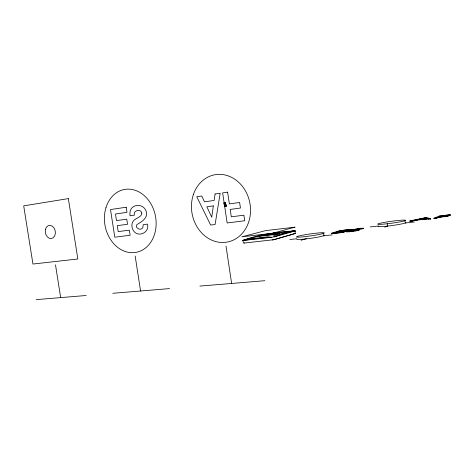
<?xml version="1.0" encoding="UTF-8"?>
<svg xmlns="http://www.w3.org/2000/svg" width="474" height="474" viewBox="0 0 474 474"><rect width="100%" height="100%" fill="white"/><g stroke="black" fill="none" stroke-linecap="round" stroke-linejoin="round"><path stroke-width="0.71" d="M271.75 233.658L271.395 233.587M294.834 233.569L274.357 239.566M270.731 233.398L295.255 230.891L295.101 233.587L273.83 239.684M352.383 230.032L352.04 230.21L356.78 230.334M295.255 230.891L295.071 230.986A841.931 260.202 -80.9 0 0 274.642 236.787L271.697 237.284A311.999 244.483 51.6 0 0 243.885 240.419L242.777 240.46L243.565 243.055L244.762 242.961M447.687 216.328L448.191 216.108L448.131 215.652L438.877 216.861L436.187 217.981L433.994 218.23L434.06 218.686L436.246 218.443L438.936 217.317L447.687 216.328L447.622 215.871M441.649 216.849L439.469 217.098L439.404 216.642L449.802 215.415L450.3 215.202L450.235 214.746L439.451 215.978L433.994 218.23M439.404 216.642L441.075 215.948L450.235 214.746M439.469 217.098L441.14 216.399L441.075 215.948M242.777 240.46L243.049 240.348A808.958 271.809 -79.5 0 1 264.776 234.476L265.641 234.251L249.36 238.641M434.06 218.686L435.422 218.123M384.781 227.135L387.702 226.062L387.371 223.74M351.222 229.345L340.895 230.666L338.389 231.484L351.287 229.795L351.222 229.345L339.662 230.642L331.533 233.279L331.599 233.735L343.318 232.444L344.112 232.177L344.047 231.715L334.389 232.787L334.454 233.244L341.351 232.485M334.454 233.244L337.666 232.195L347.241 231.128L348.011 230.874L347.946 230.417L337.601 231.739L334.389 232.787M331.533 233.279L344.047 231.715M271.531 233.729L272.011 233.575L270.968 233.617M339.082 231.733L340.96 231.116L340.895 230.666M301.055 240.277L306.382 238.594M356.726 230.518L354.724 230.957M247.955 239.02L243.049 240.348L249.656 238.576M271.158 233.818L271.721 233.706M267.407 234.156L266.542 234.399L267.152 234.387M264.776 234.476L265.481 234.322M409.897 220.955L426.28 217.483L430.611 218.609L430.676 219.071C423.762 218.958 416.83 220.191 409.963 221.405L409.897 220.955C416.764 219.74 423.697 218.508 430.611 218.609M424.817 217.987L419.093 219.219L426.375 218.39L424.817 217.987L424.876 218.431L426.44 218.84L419.887 219.586M409.963 221.405L418.613 219.539M419.875 219.515L424.876 218.431M270.654 233.919L271.312 233.806M267.253 234.168L270.518 233.652M355.109 229.635L363.333 228.687L363.268 228.231L360.418 228.284L351.975 229.754C365.655 229.908 348.123 231.081 346.275 231.312L346.34 231.768L346.921 231.881L349.231 231.81L357.793 230.583A5.664 0.421 -8 0 0 359.339 230.091L359.156 229.979M270.056 234.026L270.767 233.913M267.798 234.061L268.438 233.949M244.507 243.026L274.079 239.672M346.275 231.312L350.884 231.176L357.728 230.115A5.664 0.415 -8 0 0 359.274 229.629L354.262 229.463L363.268 228.231M270.121 234.032L268.705 234.245M346.34 231.768L348.509 231.436M269.137 233.836L269.848 233.735M224.018 203.186L225.482 202.979M224.101 203.755L225.571 203.547M224.19 204.318L225.654 204.11M224.273 204.881L226.228 204.608L226.483 206.309L224.528 206.581L223.935 202.623L225.399 202.416L225.991 206.374M224.356 205.449L226.311 205.177M224.445 206.012L226.394 205.74M353.693 231.122L351.524 231.401M266.483 234.156L267.502 234.02M272.224 239.957L273.166 239.832M268.746 234.227L267.437 234.387M357.769 229.043L361.597 228.658M280.43 232.527L281.864 232.361M284.738 232.029L286.894 231.78M289.051 231.531L294.076 230.951A292.351 233.718 50.7 0 0 273.018 233.107M268.983 234.115L263.271 234.772L258.988 235.934L275.548 234.032L279.696 232.882L271.128 233.872M278.333 233.469L279.761 233.303L275.613 234.458L259.047 236.354M443.83 215.937L445.987 215.688M447.426 215.528L450.3 215.202M443.101 216.683L448.191 216.108M370.194 226.939L378.134 226.045M414.359 221.98L405.294 222.999L404.968 220.694M342.619 230.761L339.728 231.087L339.662 230.642M345.505 230.441L348.396 230.115M349.842 229.955L351.287 229.795M339.188 231.851L341.399 231.608M343.603 231.365L348.011 230.874M342.732 232.331L344.112 232.177M289.798 239.524L296.724 238.76M332.209 234.867L323.505 235.821L323.161 233.492M270.423 233.676L271.11 233.587M268.124 234.304L266.975 234.423M294.253 233.552L294.947 233.492M294.028 233.611L295.261 233.504M36.172 299.639L86.191 295.498M112.8 293.293L169.568 288.595M199.892 286.083L264.877 280.703M348.905 231.525L349.539 231.549M429.438 218.745L430.676 219.071M55.494 264.842L60.672 297.613M135.173 256.067L140.565 290.995M224.907 202.481L225.506 206.445M224.421 202.552L225.014 206.51M226.015 246.071L231.626 283.452M343.253 231.982L343.318 232.444M337.601 231.739L337.666 232.195M361.111 228.581L361.176 229.037M350.47 229.594L350.535 230.05M347.175 230.672L347.241 231.128M417.558 219.551L417.624 220.001M412.267 220.688L412.333 221.139M449.737 214.959L449.802 215.415M439.451 215.978L439.517 216.428M438.877 216.861L438.936 217.317M436.187 217.981L436.246 218.443M428.265 218.875L428.324 219.338M426.754 218.502L426.813 218.958M426.28 217.483L426.339 217.927M425.765 217.542L425.83 217.987M405.365 222.419A14.024 1.013 -7.8 0 1 405.548 222.904L405.045 223.094A14.024 1.013 -7.8 0 1 387.809 226.051A14.024 1.013 -7.8 0 1 378.578 226.062M324.423 235.104A14.054 1.049 -8.2 0 1 323.843 235.714L323.161 235.934A14.054 1.049 -8.2 0 1 306.714 238.837A14.054 1.049 -8.2 0 1 296.902 239.097M141.85 213.17C141.584 217.762 134.989 217.839 132.981 221.488C131.18 224.356 131.707 228.184 133.555 230.897C138.361 237.96 149.914 232.307 147.45 224.107L143.243 224.664L142.787 227.751L141.821 228.693L140.399 229.173L138.9 229.09L136.885 227.609A2.323 1.872 79 0 1 137.051 224.469C142.129 221.625 149.061 217.216 145.808 210.326C143.693 205.307 136.69 203.796 132.572 207.262A8.419 6.796 80 0 0 129.906 213.199L130.048 215.765L134.361 215.16C132.91 210.373 141.009 208.27 141.85 213.17M215.072 194.002L214.171 200.449L204.484 201.841L201.758 195.987L196.781 196.728L210.646 225.061L215.095 224.498L220.185 193.244L215.072 194.002M213.33 205.888L211.73 217.222L206.865 206.794L213.33 205.888M272.07 233.996L266.607 234.82L272.07 233.996M405.223 220.606L404.719 220.789A14.024 0.972 -7.8 0 1 387.477 223.728A14.024 0.972 -7.8 0 1 378.252 223.799L378.803 223.609A14.024 0.972 -7.8 0 1 395.867 220.724A14.024 0.972 -7.8 0 1 405.223 220.606M323.505 233.386L322.818 233.599A14.054 1.007 -8.2 0 1 304.735 236.674A14.054 1.007 -8.2 0 1 297.411 236.431L298.134 236.212A14.054 1.007 -8.2 0 1 315.992 233.196A14.054 1.007 -8.2 0 1 323.505 233.386M295.071 230.986L274.642 236.787L273.457 235.874L288.713 231.59L295.071 230.986M294.947 227.165L272.591 233.261L241.912 236.804L265.63 230.619L294.947 227.165M251.244 238.695L243.885 240.419L271.697 237.284L268.053 236.787L251.244 238.695M68.351 198.6L23.7 205.87L32.949 264.042L77.825 258.982L68.351 198.6M126.179 207.233L110.501 209.561L114.791 237.196L130.137 235.252L129.349 230.151L118.204 231.602L117.285 225.665L127.536 224.279L126.748 219.172L116.497 220.6L115.478 214.011L126.967 212.346L126.179 207.233M227.609 192.142L222.644 192.877L227.159 222.97L244.708 220.748L243.879 215.184L231.3 216.825L230.192 209.425L240.442 208.033L239.613 202.469L229.369 203.909L227.609 192.142M45.498 229.244A6.666 5.018 79.5 0 0 51.34 238.552A6.666 5.018 79.5 0 0 54.119 228.101A6.666 5.018 79.5 0 0 45.498 229.244M193.463 194.322A34.211 29.37 79.5 0 0 225.452 242.327A34.211 29.37 79.5 0 0 244.051 188.616A34.211 29.37 79.5 0 0 193.463 194.322M105.986 207.576A31.971 25.643 79.5 0 0 134.634 252.571A31.971 25.643 79.5 0 0 150.163 202.594A31.971 25.643 79.5 0 0 105.986 207.576"/></g></svg>
